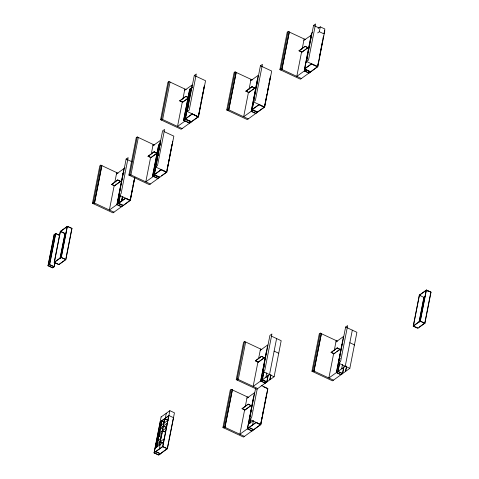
<?xml version="1.0" encoding="UTF-8"?>
<svg xmlns="http://www.w3.org/2000/svg" width="479" height="479" viewBox="0 0 479 479"><rect width="100%" height="100%" fill="white"/><g stroke="black" fill="none" stroke-linecap="round" stroke-linejoin="round"><path stroke-width="0.72" d="M54.947 263.091L54.235 266.701L52.582 267.893L47.996 265.755L54.091 234.68L55.744 233.495L59.677 235.327M47.996 265.755L49.648 264.564L55.744 233.495M54.193 262.486L60.294 231.417L67.389 226.304L71.982 228.441L65.886 259.51L58.785 264.624L54.193 262.486L61.294 257.373L67.389 226.304M54.84 262.917L54.073 266.821L49.481 264.683L55.576 233.608L59.51 235.446M60.061 258.121L65.048 233.435L60.456 231.297L54.361 262.366L58.953 264.51L65.719 259.63L61.132 257.492L67.228 226.423L71.982 228.441M60.144 258.421L65.048 233.435M65.916 258.636L71.814 228.561M134.874 177.308L130.348 200.384L113.014 212.862L92.459 203.288L99.8 165.866L100.812 165.135L118.026 173.23M92.459 203.288L93.471 202.551L100.812 165.135M111.631 184.499L117.774 179.918L120.576 181.421L114.463 185.816L111.631 184.499L117.774 179.918M114.188 185.523L109.374 210.042L125.636 198.336L130.222 200.473L134.761 177.35M114.894 181.918L116.714 172.62M114.463 185.816L120.612 181.236M123.109 173.47L117.014 204.539L121.6 206.683L122.57 205.796M120.427 188.175L119.055 195.121L121.085 193.672L128.156 157.615L126.133 159.07L119.061 195.127L130.348 200.384M120.007 195.354L118.403 203.545L123.031 205.467M120.091 195.498L118.535 203.449L123.121 205.587M120.319 195.061L118.696 203.33L123.289 205.467L130.108 200.324M121.51 201.072L122.367 196.713M121.642 200.976L122.498 196.618M122.133 200.623L122.852 196.989M163.896 131.509L173.853 136.15L166.782 172.206L149.448 184.684L128.893 175.104L136.234 137.683L137.245 136.952L138.329 137.455L130.917 174.925L150.4 184.002M128.893 175.104L129.905 174.374L137.245 136.952M131.252 194.504L130.054 200.593L125.522 198.18L118.75 203.06M131.539 193.055L132.677 187.235M132.964 185.78L134.102 179.966M148.065 156.316L154.208 151.735L157.004 153.238L150.897 157.639L148.065 156.316L154.208 151.735M150.616 157.346L145.808 181.864L153.316 176.458M151.328 153.741L153.148 144.442M150.897 157.639L157.04 153.058M198.492 116.786L187.205 111.523L194.282 75.472L205.563 80.729L198.492 116.786L181.158 129.264L160.603 119.684L167.943 82.262L168.961 81.532L170.039 82.035L162.632 119.505L182.11 128.582M160.603 119.684L161.615 118.954L168.961 81.532M157.902 178.595L152.502 176.08L158.597 145.011L160.249 143.82L159.968 145.263M158.765 144.892L152.669 175.961L158.124 178.206M159.549 144.676L160.387 140.401L152.885 145.808M155.495 166.943L162.567 130.893L164.59 129.432L157.519 165.489L155.495 166.943L166.782 172.206M160.088 143.94L153.993 175.009L159.441 177.254M155.855 166.219L154.154 174.889L159.555 177.404M156.142 164.776L159.262 148.879M155.944 166.506L154.322 174.769L159.77 177.02M156.657 162.872L156.938 161.417M158.082 155.603L158.369 154.148M188.163 98.219L182.607 102.219L179.775 100.895L185.918 96.315L188.756 97.638M166.973 169.961L168.111 164.147M168.398 162.692L169.111 159.058M169.398 157.603L170.536 151.789M170.823 150.334L171.961 144.52M172.751 141.221L166.656 172.29L161.255 169.776L152.502 176.08M182.331 101.925L177.517 126.444L185.026 121.037M182.894 99.039L184.864 89.022M182.607 102.219L187.642 98.434M179.775 100.895L185.918 96.315M189.612 123.175L183.541 120.343L189.636 89.274L192.582 87.154M191.121 88.202L185.026 119.277L191.151 121.834L189.78 123.055L183.702 120.229L189.804 89.154L191.151 89.783M191.289 88.082L185.193 119.157L191.265 121.983M191.45 87.968L185.355 119.037L191.486 121.6M191.402 88.543L192.097 84.981L184.595 90.387M199.252 111.631L198.204 116.99L192.181 113.894L185.409 118.768M199.539 110.182L200.677 104.362M200.964 102.913L201.677 99.273M201.964 97.824L203.102 92.004M203.389 90.555L204.102 86.921M167.518 448.655L158.645 455.05L154.058 452.912L161.13 416.856M160.285 421.748L154.19 452.817L158.777 454.954L160.166 453.954M156.471 447.254L161.668 420.748M156.603 447.158L161.8 420.652M156.771 447.039L161.968 420.532M159.525 445.051L164.674 418.82L167.949 420.346M159.657 444.955L164.806 418.724L168.081 420.251M159.309 448.895L160.154 444.602M165.351 418.095L166.309 413.233M264.63 107.104L253.349 101.847L260.42 65.791L271.707 71.048L264.63 107.104L247.302 119.582L226.741 110.008L234.087 72.586L235.099 71.856L236.183 72.359L228.77 109.829L248.248 118.9M226.741 110.008L227.759 109.278L235.099 71.856M168.74 415.658L162.644 446.727L167.285 448.595L163.405 451.392M228.77 109.829L236.183 72.359M162.806 446.608L169.859 410.677L174.446 412.814L167.399 448.745L162.806 446.608L154.058 452.912M167.428 447.883L168.776 441.003M168.919 440.267L173.494 417.676L168.901 415.538L160.154 421.843M245.913 91.22L252.062 86.639L254.858 88.142L248.751 92.543L245.913 91.22L252.062 86.639M248.469 92.243L243.661 116.762L252.816 110.17M249.038 89.363L251.002 79.34M248.751 92.543L254.894 87.956M257.409 112.308L252.008 109.793L254.559 96.788M254.846 95.339L255.978 89.561M256.259 88.112L257.397 82.334M257.678 80.891L257.959 79.442M253.654 102.135L252.176 109.673L257.624 111.918M266.821 94.686L264.342 107.314L258.995 104.53L252.223 109.404M267.533 91.052L268.246 87.418M268.959 83.783L270.246 77.239M270.384 76.514L270.605 76.125L264.51 107.194L259.109 104.679L252.008 109.793M324.846 30.662L317.769 66.719L300.441 79.203L279.88 69.623L287.22 32.201L288.238 31.47L289.316 31.973L281.909 69.443L301.387 78.514M279.88 69.623L280.898 68.892L288.238 31.47M281.909 69.443L289.316 31.973M261.253 385.445L267.887 388.535L260.816 424.592L243.482 437.076L222.927 427.496L230.267 390.074L231.285 389.343L232.363 389.846L224.956 427.316L244.434 436.387M222.927 427.496L223.938 426.765L231.285 389.343M224.956 427.316L232.363 389.846M299.052 50.834L305.201 46.253L307.997 47.756L301.89 52.157L299.052 50.834L305.201 46.253M271.246 336.06L281.191 340.695L274.114 376.745L256.786 389.229L236.225 379.649L243.566 342.228L244.583 341.497L245.661 342L238.255 379.47L257.732 388.547M236.225 379.649L237.243 378.919L244.583 341.497M301.608 51.858L296.8 76.377L305.955 69.784M302.177 48.978L304.141 38.961M301.89 52.157L308.033 47.571M310.548 71.922L304.47 69.096L311.524 33.159L312.613 32.368M311.38 34.919L304.303 70.976L308.895 73.113M304.949 68.401L304.47 70.856L309.057 72.994L310.38 72.042L305.841 69.635L304.524 70.587M306.069 62.701L306.805 58.941M308.512 50.241L308.781 48.882M308.967 47.93L309.236 46.571M311.488 35.069L303.872 40.32M307.847 54.51L306.476 61.462L308.506 60.007L315.583 23.95L313.559 25.405L306.488 61.462L317.769 66.719M242.099 408.707L248.242 404.126L251.044 405.629L244.931 410.03L242.099 408.707L248.242 404.126M244.655 409.731L239.841 434.249L256.103 422.544L260.69 424.681L267.743 388.75L263.151 386.607M245.218 406.851L247.188 396.834M244.931 410.03L251.08 405.444M319.319 31.722L320.271 26.854L324.864 28.991L323.906 33.859L319.319 31.722L317.679 32.901M255.397 360.861L261.546 356.28L264.342 357.783L258.235 362.184L255.397 360.861L261.546 356.28M257.953 361.89L253.146 386.403L269.527 374.608L276.599 338.551M258.66 358.28L260.486 348.987M258.235 362.184L264.378 357.603M317.816 65.204L318.535 61.569M319.248 57.935L321.385 47.032M321.672 45.577L322.385 41.942M323.097 38.308L323.379 36.853M255.606 388.373L249.529 419.335L260.816 424.592M249.763 423.185L250.475 419.562M249.894 423.089L250.601 419.508M250.062 422.975L250.774 419.329M257.211 389.032L251.553 417.88L249.529 419.335L250.894 412.383M262.833 371.488L269.905 335.432L271.928 333.977L264.851 370.033L262.833 371.488L274.114 376.745M252.601 424.831L253.445 420.532M263.779 371.716L262.169 379.907L266.761 382.044L268.084 375.302M263.995 371.195L262.3 379.811L266.893 381.949L268.186 375.344M253.457 429.891L252.068 430.89L247.481 428.753L253.445 397.774M265.911 377.212L266.761 372.901M262.019 417.203L260.528 424.801L255.99 422.394L247.535 428.483M262.306 415.736L263.456 409.868M264.174 406.204L264.462 404.737M264.594 404.054L264.863 402.683M265.132 401.318L265.851 397.66M266.138 396.193L266.426 394.732M266.569 394.001L266.785 393.612M270.863 374.494L269.869 379.578L270.851 375.129M349.832 368.357L338.551 363.1L345.622 327.043L356.909 332.3L349.832 368.357L332.504 380.841L311.943 371.261L319.289 333.839L320.301 333.109L321.385 333.612L313.973 371.081L333.456 380.152M311.943 371.261L312.961 370.53L320.301 333.109M313.973 371.081L321.385 333.612M331.115 352.472L337.264 347.892L340.06 349.395L333.953 353.795L331.115 352.472L337.264 347.892M333.671 353.496L328.863 378.015L345.245 366.219L352.316 330.163M334.24 350.616L336.204 340.599M333.953 353.795L335.653 352.412M341.958 344.706L336.503 372.518L341.09 374.656L342.521 373.44M339.497 363.327L337.887 371.518L342.479 373.656L343.802 366.914M338.018 371.423L339.599 363.375M341.635 368.824L342.497 364.429M343.904 366.956L342.611 373.56L337.929 371.303L336.545 372.303M346.58 366.106L345.587 371.189L346.574 366.74M413.221 326.199L419.317 295.124L426.418 290.011L431.004 292.148L424.909 323.223L417.808 328.337L413.221 326.199L420.317 321.086L426.418 290.011M419.083 321.834L423.903 297.261M418.023 327.947L413.383 326.079L419.478 295.004L420.79 295.615M419.167 322.127L424.071 297.148M430.843 292.268L424.741 323.343L420.155 321.199L426.25 290.13L431.004 292.148M155.489 166.943L156.861 159.998M188.57 104.578L187.199 111.523L189.229 110.068L196.3 74.011L194.282 75.472M254.708 94.896L253.343 101.841L255.373 100.392L262.444 64.336L260.42 65.791M262.821 371.488L264.192 364.537M339.91 356.148L338.545 363.1L340.575 361.645L347.646 325.588L345.622 327.043M170.039 82.035L186.175 89.633M191.067 88.471L189.75 89.423L191.097 90.052M191.402 88.238L192.528 87.423M204.299 85.921L198.366 116.87L192.295 114.044L183.541 120.343M161.549 120.127L162.567 119.397M162.632 119.505L161.615 118.954M138.329 137.455L154.46 145.053M183.756 119.954L185.08 119.008M318.086 28.435L320.271 26.854M116.451 173.985L123.953 168.578L116.882 204.635L121.468 206.778M123.929 168.704L125.025 167.913M160.034 144.209L158.711 145.161L160.064 145.79M192.049 121.193L198.252 116.72M250.733 80.706L258.241 75.305L251.164 111.356L255.756 113.499M310.566 38.021L311.859 37.093M310.679 38.17L311.805 37.362M122.977 173.566L124.073 172.775M123.067 173.685L123.989 173.021M257.265 80.286L251.331 111.242L255.924 113.379M323.576 35.859L317.649 66.809L311.572 63.982L304.47 69.096M129.839 175.548L130.857 174.817M130.917 174.925L129.905 174.374M93.405 203.725L94.423 202.994M280.832 70.066L281.844 69.335M55.522 233.884L54.205 234.83L55.516 235.446M227.693 110.445L228.705 109.715M67.174 226.693L60.402 231.567L64.994 233.704L66.12 232.896M119.732 194.743L118.804 195.408L120.115 196.019M119.684 194.959L118.762 195.624L120.073 196.234M119.295 198.977L117.906 199.977L119.217 200.587M152.723 175.691L154.04 174.739M154.376 174.5L161.142 169.626L166.542 172.141L161.465 175.799M304.692 68.707L311.458 63.827L317.535 66.659L310.709 71.802L304.638 68.976M117.056 204.323L118.445 203.33M251.385 110.966L252.708 110.02L257.295 112.158L255.972 113.11M258.187 111.511L264.396 107.045M48.211 265.366L49.535 264.414M54.414 262.097L61.186 257.223M54.121 266.552L52.75 267.773L48.157 265.635L54.259 234.56L55.57 235.171M245.661 342L261.797 349.598M161.106 416.975L169.859 410.677M168.686 415.928L161.914 420.801L164.537 422.023M260.217 350.353L267.725 344.946L260.648 381.003L265.24 383.14M159.459 425.957L160.842 424.957M160.8 425.172L159.417 426.172L160.728 426.783M161.04 425.274L167.806 420.4M266.426 351.562L260.78 380.907L265.372 383.044L266.803 381.829L262.211 379.691L260.827 380.691M167.267 423.167L163.387 425.963L166.662 427.49M159.926 429.633L158.537 430.633L159.848 431.244M159.884 429.855L158.495 430.849L159.806 431.459M166.345 427.861L162.465 430.657L165.74 432.184M159.076 433.986L157.687 434.986L158.998 435.597M159.028 434.202L157.645 435.201L158.956 435.812M161.657 434.184L158.902 436.171L160.866 437.087M237.177 380.092L238.189 379.362M238.255 379.47L237.243 378.919M158.22 438.333L156.831 439.333L158.142 439.944M158.178 438.554L156.789 439.548L158.1 440.159M278.437 353.472L278.724 353.262L274.132 351.125M160.824 438.441L158.064 440.429L160.687 441.65M155.98 443.686L157.369 442.686M157.322 442.901L155.938 443.901L157.25 444.512M160.172 441.746L157.417 443.734L160.04 444.955M164.183 438.866L160.303 441.656L162.926 442.877M263.426 367.423L264.354 366.758M263.384 367.638L264.312 366.974M155.082 448.248L163.704 442.045M263.456 371.327L262.534 371.991L263.845 372.602M154.238 452.547L162.698 446.458M263.067 375.338L261.678 376.338L262.989 376.949M163.273 451.487L160.459 453.745L155.873 451.601M246.919 398.193L254.421 392.792L247.35 428.849L251.936 430.986M335.935 341.958L343.443 336.557L336.372 372.614L340.958 374.752M223.873 427.939L224.891 427.202M341.826 344.802L342.88 344.042M250.978 410.916L251.906 410.252M250.936 411.138L251.864 410.467M336.767 351.61L340.096 349.215M312.895 371.704L313.907 370.974M340 354.688L340.922 354.017M354.155 345.084L354.442 344.874L349.85 342.736M425.142 296.603L424.017 297.417L419.424 295.28L426.196 290.4L428.819 291.621M248.379 424.184L252.882 420.939M339.144 359.034L340.072 358.37M339.102 359.25L340.03 358.585M339.174 362.932L338.252 363.603L339.563 364.214M338.785 366.95L337.396 367.95L338.707 368.561M260.576 424.532L253.756 429.675L249.164 427.537M413.437 325.81L420.209 320.93M419.155 327.133L424.795 323.068M313.559 25.405L318.87 27.884M289.25 32.021L305.452 39.571M305.165 46.433L307.997 47.756M299.088 50.654L301.357 51.708M280.898 68.892L281.975 69.395M236.111 72.407L252.313 79.951M252.026 86.819L254.858 88.142M245.949 91.04L248.787 92.357M227.759 109.278L228.836 109.781M185.882 96.501L188.72 97.818M179.811 100.716L182.643 102.039M154.172 151.921L157.004 153.238M148.101 156.136L150.364 157.196M126.133 159.07L132.108 161.854M117.738 180.098L120.576 181.421M420.317 321.086L424.909 323.223M111.667 184.313L114.499 185.636M93.471 202.551L113.966 212.179M321.319 333.659L337.515 341.21M337.228 348.071L340.06 349.395M331.151 352.293L333.989 353.61M338.294 363.387L339.605 363.998M342.06 368.477L343.371 369.093M312.961 370.53L314.038 371.033M61.294 257.373L65.886 259.51M261.51 356.46L264.342 357.783M49.648 264.564L54.235 266.701M255.433 360.681L257.702 361.735M262.576 371.776L263.887 372.387M266.342 376.871L267.653 377.482M232.297 389.894L248.499 397.444M248.206 404.306L251.044 405.629M242.134 408.527L244.404 409.581M249.23 419.838L250.541 420.448M249.002 427.657L253.589 429.795M223.938 426.765L225.022 427.268M162.626 420.837L163.938 421.448M164.249 422.185L161.627 420.963L160.243 421.963L161.555 422.574M166.53 427.585L163.249 426.059L160.495 428.046L163.117 429.268M165.608 432.28L162.333 430.753L159.573 432.735L162.195 433.956M160.83 442.051L162.794 442.967M155.705 451.721L160.297 453.858M101.829 165.686L94.489 203.102L101.829 165.686"/></g></svg>
